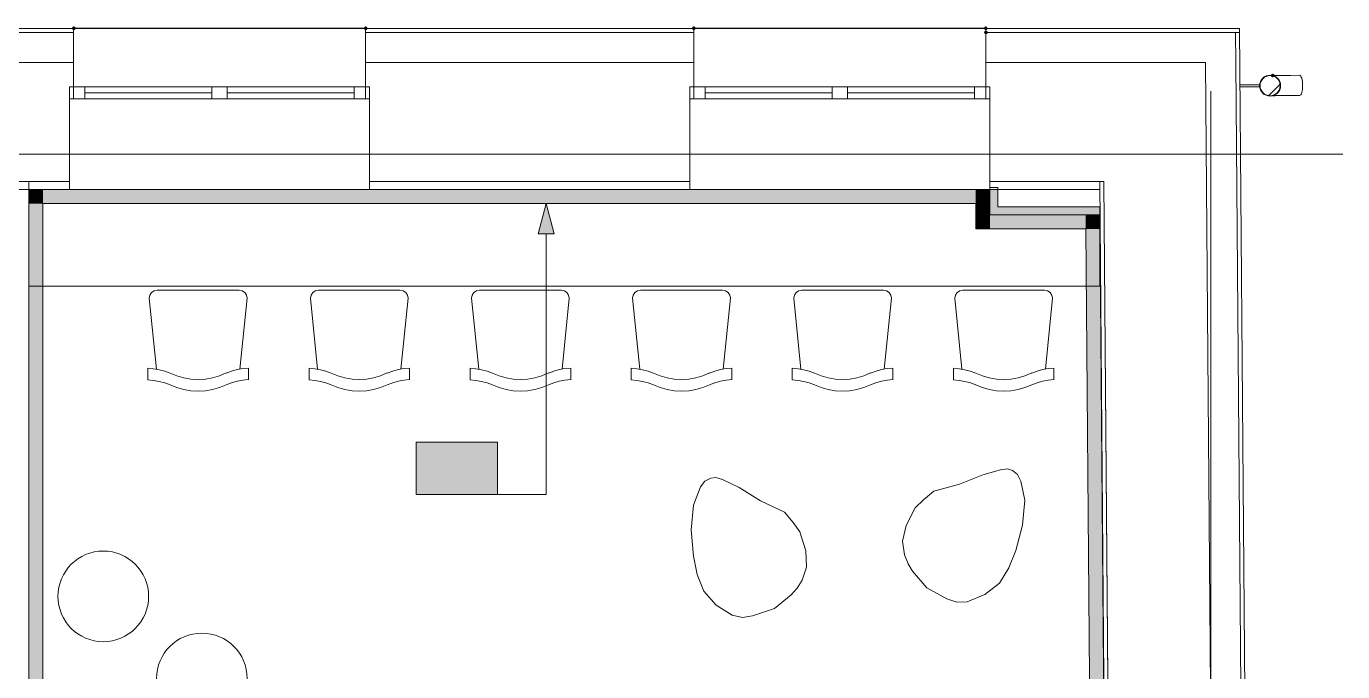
# Model space of a CAD drawing. Header units: millimetres. Extents: x 0 to 1189, y 0 to 841.
# Drawn here: x 798.4 to 863.7, y 692.7 to 724.7 of the extents above; entities that cross this region are included whole.
import ezdxf

# ---------------------------------------------------------------- set-up
doc = ezdxf.new("R2010")
doc.units = ezdxf.units.MM

msp = doc.modelspace()

# ---------------------------------------------------------------- hatches: boundary and pattern name
h = msp.add_hatch(color=7)
h.dxf.hatch_style = 2
h.paths.add_polyline_path([(800.803223, 724.619878), (800.776786, 724.68344), (800.713223, 724.709878), (800.649661, 724.68344), (800.623223, 724.619878), (800.623223, 724.609878), (800.649661, 724.546315), (800.713223, 724.519878), (800.776786, 724.546315), (800.803223, 724.609878)])
h = msp.add_hatch(color=7)
h.dxf.hatch_style = 2
h.paths.add_polyline_path([(815.303246, 724.619878), (815.276808, 724.68344), (815.213245, 724.709878), (815.149683, 724.68344), (815.123245, 724.619878), (815.123245, 724.609878), (815.149683, 724.546315), (815.213245, 724.519878), (815.276808, 724.546315), (815.303246, 724.609878)])
h = msp.add_hatch(color=7)
h.dxf.hatch_style = 2
h.paths.add_polyline_path([(831.59427, 724.619878), (831.567833, 724.68344), (831.50427, 724.709878), (831.440708, 724.68344), (831.41427, 724.619878), (831.41427, 724.609878), (831.440708, 724.546315), (831.50427, 724.519878), (831.567833, 724.546315), (831.59427, 724.609878)])
h = msp.add_hatch(color=7)
h.dxf.hatch_style = 2
h.paths.add_polyline_path([(846.090293, 724.619878), (846.063855, 724.68344), (846.000292, 724.709878), (845.93673, 724.68344), (845.910292, 724.619878), (845.910292, 724.609878), (845.93673, 724.546315), (846.000292, 724.519878), (846.063855, 724.546315), (846.090293, 724.609878)])
h = msp.add_hatch(color=7)
h.dxf.hatch_style = 2
h.paths.add_polyline_path([(846.005293, 724.499878), (845.94173, 724.47344), (845.915292, 724.409877), (845.94173, 724.346315), (846.005293, 724.319877), (846.015293, 724.319877), (846.078855, 724.346315), (846.105293, 724.409877), (846.078855, 724.47344), (846.015293, 724.499878)])
h = msp.add_hatch(color=7)
h.dxf.hatch_style = 2
h.paths.add_polyline_path([(860.249314, 722.357874), (860.185752, 722.331437), (860.159314, 722.267874), (860.185752, 722.204312), (860.249314, 722.177874), (860.262314, 722.177874), (860.325877, 722.204312), (860.352314, 722.267874), (860.325877, 722.331437), (860.262314, 722.357874)])
at = {"true_color": 0xfe847a}
h = msp.add_hatch(color=11, dxfattribs=at)
h.dxf.hatch_style = 2
h.paths.add_polyline_path([(799.182221, 715.909864), (798.48222, 715.909864), (798.48222, 716.609866)])
h = msp.add_hatch(color=11, dxfattribs=at)
h.dxf.hatch_style = 2
h.paths.add_polyline_path([(799.182221, 716.609866), (799.182221, 715.909864), (798.48222, 716.609866)])
at = {"true_color": 0xf1d696}
h = msp.add_hatch(color=41, dxfattribs=at)
h.dxf.hatch_style = 2
h.paths.add_polyline_path([(799.182221, 715.909864), (799.182221, 716.609866), (845.505292, 716.609866), (845.505292, 715.909864)])
h = msp.add_hatch(color=41, dxfattribs=at)
h.dxf.hatch_style = 2
h.paths.add_polyline_path([(845.505292, 715.909864), (845.505292, 716.609866), (846.205293, 716.609866)])
h = msp.add_hatch(color=41, dxfattribs=at)
h.dxf.hatch_style = 2
h.paths.add_polyline_path([(845.505292, 715.909864), (846.205293, 716.609866), (846.205293, 715.909864)])
h = msp.add_hatch(color=7)
h.dxf.hatch_style = 2
h.paths.add_polyline_path([(846.205293, 715.759864), (846.215293, 716.609866), (846.605293, 716.609866), (846.605293, 715.759864)])
at = {"true_color": 0xfe847a}
h = msp.add_hatch(color=11, dxfattribs=at)
h.dxf.hatch_style = 2
h.paths.add_polyline_path([(799.182221, 658.391777), (798.48222, 658.396777), (798.48222, 715.909864), (799.182221, 715.909864)])
at = {"true_color": 0x0077b0}
h = msp.add_hatch(color=144, dxfattribs=at)
h.dxf.hatch_style = 2
h.paths.add_polyline_path([(824.169259, 715.909864), (824.56926, 714.417862), (823.769259, 714.417862)])
at = {"true_color": 0xf1d696}
h = msp.add_hatch(color=41, dxfattribs=at)
h.dxf.hatch_style = 2
h.paths.add_polyline_path([(845.505292, 715.909864), (846.205293, 715.909864), (846.205293, 715.359864), (845.505292, 715.359864)])
h = msp.add_hatch(color=41, dxfattribs=at)
h.dxf.hatch_style = 2
h.paths.add_polyline_path([(846.205293, 715.359864), (845.505292, 714.659863), (845.505292, 715.359864)])
h = msp.add_hatch(color=41, dxfattribs=at)
h.dxf.hatch_style = 2
h.paths.add_polyline_path([(846.205293, 715.359864), (846.205293, 714.659863), (845.505292, 714.659863)])
h = msp.add_hatch(color=7)
h.dxf.hatch_style = 2
h.paths.add_polyline_path([(846.205293, 715.359864), (846.205293, 715.759864), (851.659301, 715.759864), (851.660301, 715.359864)])
h = msp.add_hatch(color=41, dxfattribs=at)
h.dxf.hatch_style = 2
h.paths.add_polyline_path([(846.205293, 714.659863), (846.205293, 715.359864), (850.9603, 715.359864), (850.9663, 714.659863)])
h = msp.add_hatch(color=41, dxfattribs=at)
h.dxf.hatch_style = 2
h.paths.add_polyline_path([(851.660301, 715.359864), (850.9663, 714.659863), (850.9603, 715.359864)])
h = msp.add_hatch(color=41, dxfattribs=at)
h.dxf.hatch_style = 2
h.paths.add_polyline_path([(850.9663, 714.659863), (851.655301, 715.354864), (851.666301, 714.659863)])
h = msp.add_hatch(color=41, dxfattribs=at)
h.dxf.hatch_style = 2
h.paths.add_polyline_path([(850.9663, 714.659863), (851.666301, 714.659863), (852.138302, 658.045776), (851.438301, 658.050776)])
at = {"true_color": 0xffffff}
h = msp.add_hatch(color=7, dxfattribs=at)
h.dxf.hatch_style = 2
h.paths.add_polyline_path([(817.717249, 704.066846), (821.757255, 704.066846), (821.757255, 701.478842), (817.717249, 701.478842)])
at = {"true_color": 0x0077b0}
h = msp.add_hatch(color=144, dxfattribs=at)
h.paths.add_polyline_path([(818.926428, 702.670768), (818.926428, 703.477747), (818.896938, 703.63443), (818.807916, 703.765482), (818.679276, 703.851885), (818.522938, 703.881237), (818.366462, 703.851885), (818.235204, 703.765482), (818.147767, 703.63443), (818.119448, 703.477747), (818.119448, 702.670768), (818.147767, 702.51443), (818.235204, 702.38579), (818.366462, 702.296769), (818.522938, 702.267279), (818.679276, 702.296769), (818.807916, 702.38579), (818.896938, 702.51443)])
h.paths.add_polyline_path([(819.12707, 702.670768), (819.115916, 702.550112), (819.08249, 702.438087), (819.026843, 702.335052), (818.949027, 702.241372), (818.857259, 702.164072), (818.755206, 702.109562), (818.643542, 702.077273), (818.522938, 702.066636), (818.401206, 702.077273), (818.289498, 702.109562), (818.1873, 702.164072), (818.094093, 702.241372), (818.016363, 702.335052), (817.960905, 702.438087), (817.927669, 702.550112), (817.916601, 702.670768), (817.916601, 703.477747), (817.927669, 703.59948), (817.960905, 703.711187), (818.016363, 703.813386), (818.094093, 703.906593), (818.1873, 703.984409), (818.289498, 704.040056), (818.401206, 704.073482), (818.522938, 704.084635), (818.643594, 704.073525), (818.75562, 704.0404), (818.858654, 703.985572), (818.952335, 703.909349), (819.028239, 703.815711), (819.082904, 703.712565), (819.115968, 703.599911), (819.12707, 703.477747)])
h = msp.add_hatch(color=144, dxfattribs=at)
h.dxf.hatch_style = 2
h.paths.add_polyline_path([(821.349547, 703.740126), (821.118037, 703.508615), (821.047481, 703.477747), (820.971345, 703.503034), (820.946058, 703.579171), (820.97417, 703.649727), (821.369391, 704.044948), (821.410181, 704.0743), (821.450971, 704.084635), (821.527108, 704.059073), (821.552395, 703.982661), (821.552395, 702.165304), (821.527108, 702.090545), (821.450971, 702.066636), (821.374834, 702.090545), (821.349547, 702.165304)])
h = msp.add_hatch(color=144, dxfattribs=at)
h.dxf.hatch_style = 2
h.paths.add_polyline_path([(820.439968, 702.568793), (819.632989, 702.568793), (819.556852, 702.594356), (819.531565, 702.670768), (819.556852, 702.746905), (819.632989, 702.772192), (820.439968, 702.772192), (820.516104, 702.746905), (820.541391, 702.670768), (820.516104, 702.594356)])

# ---------------------------------------------------------------- linework, layer by layer
at = {"color": 7, "lineweight": 0}
for points in [[(800.705223, 724.609878), (785.065199, 724.609878)], [(785.065199, 724.409877), (800.705223, 724.409877)], [(800.705223, 722.909875), (800.705223, 724.609878)], [(815.205245, 724.609878), (800.705223, 724.609878)], [(800.713223, 724.619878), (815.213245, 724.619878)], [(831.50527, 724.609878), (815.205245, 724.609878)], [(815.205245, 724.609878), (815.205245, 722.909875)], [(815.205245, 724.409877), (815.515246, 724.409877)], [(815.515246, 724.409877), (831.50527, 724.409877)], [(831.50427, 724.619878), (846.000292, 724.619878)], [(831.50527, 722.909875), (831.50527, 724.609878)], [(846.005293, 724.609878), (831.50527, 724.609878)], [(858.600312, 724.609878), (846.005293, 724.609878)], [(846.005293, 724.609878), (846.005293, 722.909875)], [(858.602312, 724.409877), (846.015293, 724.409877)], [(858.402311, 724.409877), (858.414311, 722.909875)], [(859.216313, 648.422761), (858.600312, 724.609878)], [(785.055199, 722.909875), (800.705223, 722.909875)], [(800.705223, 721.709873), (800.705223, 722.909875)], [(815.205245, 722.909875), (831.50527, 722.909875)], [(815.205245, 722.909875), (815.205245, 721.709873)], [(831.50527, 721.709873), (831.50527, 722.909875)], [(856.914309, 722.909875), (846.005293, 722.909875)], [(846.005293, 722.909875), (846.005293, 721.709873)], [(856.914309, 722.909875), (857.51731, 648.408761)], [(858.414311, 722.909875), (859.016312, 648.421761)], [(800.505223, 721.109872), (800.505223, 721.709873)], [(800.505223, 721.709873), (801.265224, 721.709873)], [(800.505223, 721.709873), (800.505223, 721.109872)], [(801.265224, 721.709873), (800.505223, 721.709873)], [(800.705223, 721.109872), (800.705223, 721.709873)], [(801.265224, 721.709873), (801.265224, 721.109872)], [(801.265224, 721.709873), (807.575234, 721.709873)], [(807.575234, 721.109872), (807.575234, 721.709873)], [(807.575234, 721.709873), (808.335235, 721.709873)], [(808.335235, 721.709873), (807.575234, 721.709873)], [(808.335235, 721.709873), (808.335235, 721.109872)], [(808.335235, 721.709873), (814.645245, 721.709873)], [(814.645245, 721.709873), (814.645245, 721.109872)], [(815.405246, 721.709873), (814.645245, 721.709873)], [(815.405246, 721.709873), (814.645245, 721.709873)], [(815.205245, 721.109872), (815.205245, 721.709873)], [(815.405246, 721.109872), (815.405246, 721.709873)], [(815.405246, 721.109872), (815.405246, 721.709873)], [(831.30527, 721.109872), (831.30527, 721.709873)], [(831.30527, 721.709873), (832.065271, 721.709873)], [(831.30527, 721.709873), (831.30527, 721.109872)], [(832.065271, 721.709873), (831.30527, 721.709873)], [(831.50527, 721.109872), (831.50527, 721.709873)], [(832.065271, 721.709873), (832.065271, 721.109872)], [(832.065271, 721.709873), (838.375281, 721.709873)], [(838.375281, 721.109872), (838.375281, 721.709873)], [(838.375281, 721.709873), (839.135282, 721.709873)], [(839.135282, 721.709873), (838.375281, 721.709873)], [(839.135282, 721.709873), (839.135282, 721.109872)], [(839.135282, 721.709873), (845.445292, 721.709873)], [(845.445292, 721.709873), (845.445292, 721.109872)], [(846.205293, 721.709873), (845.445292, 721.709873)], [(846.205293, 721.709873), (845.445292, 721.709873)], [(846.005293, 721.109872), (846.005293, 721.709873)], [(846.205293, 721.109872), (846.205293, 721.709873)], [(846.205293, 721.109872), (846.205293, 721.709873)], [(859.614313, 721.812873), (858.623312, 721.804873)], [(858.624312, 721.704873), (859.615313, 721.712873)], [(859.603313, 721.762873), (859.613886, 721.871905), (859.644204, 721.969624), (859.692171, 722.057968), (859.755689, 722.134874), (859.832659, 722.19828), (859.920986, 722.246124), (860.01857, 722.276343), (860.123314, 722.286874), (860.227689, 722.276435), (860.324939, 722.246484), (860.413002, 722.199071), (860.489815, 722.136249), (860.553315, 722.060067), (860.60144, 721.972577), (860.632127, 721.875829), (860.643315, 721.771873)], [(860.643315, 721.771873), (860.632743, 721.662129), (860.602424, 721.564545), (860.554457, 721.476219), (860.49094, 721.399248), (860.413969, 721.33573), (860.325643, 721.287763), (860.228058, 721.257445), (860.123314, 721.246873), (860.019267, 721.257355), (859.922251, 721.28742), (859.834329, 721.334992), (859.757564, 721.397998), (859.694017, 721.474363), (859.645751, 721.562014), (859.614829, 721.658875), (859.603313, 721.762873)], [(859.623313, 721.762873), (859.633477, 721.8676), (859.662626, 721.961436), (859.708743, 722.046366), (859.769814, 722.120374), (859.843821, 722.181444), (859.928751, 722.227562), (860.022587, 722.25671), (860.123314, 722.266874), (860.223672, 722.256841), (860.317174, 722.228046), (860.40184, 722.182446), (860.47569, 722.121999), (860.536742, 722.048661), (860.583018, 721.964389), (860.612536, 721.871141), (860.623315, 721.770873)], [(860.623315, 721.770873), (860.613151, 721.666147), (860.584002, 721.572311), (860.537885, 721.487381), (860.476815, 721.413373), (860.402807, 721.352302), (860.317877, 721.306185), (860.224041, 721.277037), (860.123314, 721.266873), (860.023285, 721.276947), (859.930017, 721.305841), (859.845491, 721.351564), (859.771689, 721.412123), (859.710589, 721.485525), (859.664173, 721.569779), (859.634421, 721.662893), (859.623313, 721.762873)], [(860.064314, 721.278873), (860.610315, 721.825873)], [(860.262314, 722.267874), (860.289314, 722.268874)], [(860.289314, 722.268874), (860.318314, 722.268874)], [(860.318314, 722.268874), (860.348314, 722.268874)], [(860.348314, 722.268874), (860.381314, 722.268874)], [(860.381314, 722.268874), (860.416315, 722.269874)], [(860.416315, 722.269874), (860.453315, 722.269874)], [(860.453315, 722.269874), (860.492315, 722.269874)], [(860.492315, 722.269874), (860.532315, 722.270874)], [(860.532315, 722.270874), (860.574315, 722.270874)], [(860.574315, 722.270874), (860.618315, 722.270874)], [(860.618315, 722.270874), (860.664315, 722.271874)], [(860.664315, 722.271874), (860.711315, 722.271874)], [(860.711315, 722.271874), (860.759315, 722.271874)], [(860.759315, 722.271874), (860.809315, 722.272874)], [(860.809315, 722.272874), (860.860315, 722.272874)], [(860.860315, 722.272874), (860.912315, 722.273874)], [(860.912315, 722.273874), (860.966315, 722.273874)], [(860.966315, 722.273874), (861.020315, 722.274874)], [(861.020315, 722.274874), (861.076316, 722.274874)], [(861.076316, 722.274874), (861.132316, 722.274874)], [(861.132316, 722.274874), (861.156316, 722.275874)], [(861.581316, 722.278874), (861.156316, 722.275874)], [(861.581303, 722.27863), (861.612406, 722.268717), (861.641541, 722.239803), (861.668072, 722.193899), (861.69136, 722.133015), (861.710768, 722.059162), (861.72566, 721.974349), (861.735397, 721.880589), (861.739342, 721.779891)], [(861.739342, 721.779891), (861.737026, 721.679142), (861.728807, 721.585237), (861.715289, 721.500195), (861.697078, 721.426037), (861.674777, 721.364784), (861.648993, 721.318457), (861.620329, 721.289076), (861.589391, 721.278661)], [(800.505223, 717.009866), (800.505223, 721.109872)], [(801.265224, 721.109872), (800.505223, 721.109872)], [(800.505223, 721.109872), (801.265224, 721.109872)], [(801.265224, 721.409873), (807.575234, 721.409873)], [(807.575234, 721.109872), (801.265224, 721.109872)], [(808.335235, 721.109872), (807.575234, 721.109872)], [(807.575234, 721.109872), (808.335235, 721.109872)], [(808.335235, 721.409873), (814.645245, 721.409873)], [(814.645245, 721.109872), (808.335235, 721.109872)], [(814.645245, 721.109872), (815.405246, 721.109872)], [(814.645245, 721.109872), (815.405246, 721.109872)], [(815.405246, 721.109872), (815.405246, 717.009866)], [(831.30527, 717.009866), (831.30527, 721.109872)], [(832.065271, 721.109872), (831.30527, 721.109872)], [(831.30527, 721.109872), (832.065271, 721.109872)], [(832.065271, 721.409873), (838.375281, 721.409873)], [(838.375281, 721.109872), (832.065271, 721.109872)], [(839.135282, 721.109872), (838.375281, 721.109872)], [(838.375281, 721.109872), (839.135282, 721.109872)], [(839.135282, 721.409873), (845.445292, 721.409873)], [(845.445292, 721.109872), (839.135282, 721.109872)], [(845.445292, 721.109872), (846.205293, 721.109872)], [(845.445292, 721.109872), (846.205293, 721.109872)], [(846.205293, 721.109872), (846.205293, 717.009866)], [(857.17331, 251.095154), (857.17331, 721.485873)], [(860.281314, 721.268873), (860.258314, 721.267873)], [(860.309314, 721.268873), (860.281314, 721.268873)], [(860.338314, 721.268873), (860.309314, 721.268873)], [(860.370314, 721.268873), (860.338314, 721.268873)], [(860.404315, 721.269873), (860.370314, 721.268873)], [(860.439315, 721.269873), (860.404315, 721.269873)], [(860.477315, 721.269873), (860.439315, 721.269873)], [(860.516315, 721.269873), (860.477315, 721.269873)], [(860.557315, 721.270873), (860.516315, 721.269873)], [(860.600315, 721.270873), (860.557315, 721.270873)], [(860.645315, 721.271873), (860.600315, 721.270873)], [(860.691315, 721.271873), (860.645315, 721.271873)], [(860.739315, 721.271873), (860.691315, 721.271873)], [(860.788315, 721.272873), (860.739315, 721.271873)], [(860.838315, 721.272873), (860.788315, 721.272873)], [(860.890315, 721.272873), (860.838315, 721.272873)], [(860.942315, 721.273873), (860.890315, 721.272873)], [(860.996315, 721.273873), (860.942315, 721.273873)], [(861.051315, 721.274873), (860.996315, 721.273873)], [(861.107316, 721.274873), (861.051315, 721.274873)], [(861.164316, 721.275873), (861.107316, 721.274873)], [(861.164316, 721.275873), (861.589316, 721.278873)], [(198.085303, 718.371868), (863.72632, 718.371868)], [(800.505223, 717.009866), (785.2552, 717.009866)], [(794.082213, 716.609866), (800.505223, 716.609866)], [(798.48222, 657.528775), (798.48222, 717.009866)], [(798.48222, 716.609866), (798.48222, 715.909864)], [(845.505292, 716.609866), (798.48222, 716.609866)], [(800.505223, 716.609866), (800.505223, 717.009866)], [(831.30527, 717.009866), (815.405246, 717.009866)], [(815.405246, 717.009866), (815.405246, 716.609866)], [(815.405246, 716.609866), (831.30527, 716.609866)], [(831.30527, 716.609866), (831.30527, 717.009866)], [(846.205293, 716.609866), (845.505292, 716.609866)], [(846.205293, 717.009866), (851.862301, 717.009866)], [(846.205293, 716.709866), (846.205293, 717.009866)], [(846.205293, 716.709866), (846.205293, 716.609866)], [(846.605293, 716.709866), (846.205293, 716.709866)], [(846.205293, 716.609866), (851.659301, 716.609866)], [(846.205293, 716.609866), (846.205293, 715.359864)], [(846.205293, 715.359864), (846.205293, 716.609866)], [(846.605293, 715.759864), (846.605293, 716.709866)], [(851.659301, 716.609866), (851.659301, 717.009866)], [(851.862301, 717.009866), (851.662301, 717.008866)], [(851.662301, 717.008866), (852.144302, 657.345775)], [(851.862301, 717.009866), (852.346302, 657.138775)], [(852.344302, 657.347775), (851.862301, 717.009866)], [(798.48222, 715.909864), (798.48222, 657.696776)], [(799.182221, 715.909864), (845.505292, 715.909864)], [(799.182221, 658.391777), (799.182221, 715.909864)], [(845.505292, 715.909864), (845.505292, 715.359864)], [(845.505292, 714.659863), (845.505292, 715.359864)], [(846.205293, 715.359864), (851.660301, 715.359864)], [(850.9603, 715.359864), (846.205293, 715.359864)], [(851.660301, 715.759864), (846.605293, 715.759864)], [(851.660301, 715.359864), (850.9603, 715.359864)], [(851.659301, 711.809858), (851.659301, 715.359864)], [(851.660301, 715.359864), (851.660301, 715.759864)], [(852.138302, 658.045776), (851.660301, 715.359864)], [(845.505292, 714.659863), (850.9663, 714.659863)], [(850.9663, 714.659863), (851.438301, 658.050776)], [(798.48222, 711.809858), (851.659301, 711.809858)]]:
    msp.add_lwpolyline(points, dxfattribs=at)
at = {"color": 144, "lineweight": 0, "true_color": 0x0077b0}
for points in [[(824.169259, 715.909864), (823.769259, 714.417862)], [(824.169259, 715.909864), (824.56926, 714.417862)], [(824.56926, 714.417862), (823.769259, 714.417862)], [(824.169259, 714.417862), (824.169259, 701.478842)], [(817.717249, 704.066846), (821.757255, 704.066846)], [(817.717249, 701.478842), (817.717249, 704.066846)], [(821.757255, 704.066846), (821.757255, 701.478842)], [(821.757255, 701.478842), (817.717249, 701.478842)], [(824.169259, 701.478842), (821.757255, 701.478842)]]:
    msp.add_lwpolyline(points, dxfattribs=at)
at = {"color": 253, "lineweight": 0, "true_color": 0x999999}
for points in [[(804.465229, 711.214857), (804.496448, 711.368545), (804.581479, 711.494108), (804.707386, 711.578795), (804.86123, 711.609858)], [(804.86123, 711.609858), (808.922236, 711.609858)], [(808.922236, 711.609858), (809.07608, 711.578795), (809.201986, 711.494108), (809.287018, 711.368545), (809.318236, 711.214857)], [(812.465241, 711.214857), (812.49646, 711.368545), (812.581491, 711.494108), (812.707398, 711.578795), (812.861242, 711.609858)], [(812.861242, 711.609858), (816.922248, 711.609858)], [(816.922248, 711.609858), (817.076092, 711.578795), (817.201999, 711.494108), (817.28703, 711.368545), (817.318249, 711.214857)], [(820.465253, 711.214857), (820.496472, 711.368545), (820.581504, 711.494108), (820.70741, 711.578795), (820.861254, 711.609858)], [(820.861254, 711.609858), (824.92226, 711.609858)], [(824.92226, 711.609858), (825.076104, 711.578795), (825.202011, 711.494108), (825.287042, 711.368545), (825.318261, 711.214857)], [(828.465266, 711.214857), (828.496485, 711.368545), (828.581516, 711.494108), (828.707422, 711.578795), (828.861266, 711.609858)], [(828.861266, 711.609858), (832.922273, 711.609858)], [(832.922273, 711.609858), (833.076117, 711.578795), (833.202023, 711.494108), (833.287054, 711.368545), (833.318273, 711.214857)], [(836.465278, 711.214857), (836.496497, 711.368545), (836.581528, 711.494108), (836.707435, 711.578795), (836.861279, 711.609858)], [(836.861279, 711.609858), (840.922285, 711.609858)], [(840.922285, 711.609858), (841.076129, 711.578795), (841.202035, 711.494108), (841.287067, 711.368545), (841.318285, 711.214857)], [(844.46529, 711.214857), (844.496509, 711.368545), (844.58154, 711.494108), (844.707447, 711.578795), (844.861291, 711.609858)], [(844.861291, 711.609858), (848.922297, 711.609858)], [(848.922297, 711.609858), (849.076141, 711.578795), (849.202047, 711.494108), (849.287079, 711.368545), (849.318298, 711.214857)], [(804.82123, 707.701852), (804.465229, 711.214857)], [(808.962236, 707.701852), (809.318236, 711.214857)], [(812.821242, 707.701852), (812.465241, 711.214857)], [(816.962248, 707.701852), (817.318249, 711.214857)], [(820.821254, 707.701852), (820.465253, 711.214857)], [(824.96226, 707.701852), (825.318261, 711.214857)], [(828.821266, 707.701852), (828.465266, 711.214857)], [(832.962273, 707.701852), (833.318273, 711.214857)], [(836.821278, 707.701852), (836.465278, 711.214857)], [(840.962285, 707.701852), (841.318285, 711.214857)], [(844.821291, 707.701852), (844.46529, 711.214857)], [(848.962297, 707.701852), (849.318298, 711.214857)], [(804.396229, 707.740852), (804.679979, 707.718227), (804.95998, 707.670102), (805.234355, 707.596852), (805.501231, 707.498852)], [(804.396229, 707.165851), (804.396229, 707.740852)], [(806.891233, 707.181851), (806.532154, 707.202554), (806.178607, 707.262726), (805.833872, 707.361711), (805.501231, 707.498852)], [(808.284235, 707.506852), (807.950422, 707.370289), (807.604984, 707.270101), (807.250921, 707.207039), (806.891233, 707.181851)], [(808.284235, 707.503852), (808.551532, 707.601867), (808.825861, 707.675227), (809.105627, 707.723649), (809.389237, 707.746852)], [(809.389237, 707.746852), (809.389237, 707.168851)], [(812.396241, 707.740852), (812.679992, 707.718227), (812.959992, 707.670102), (813.234367, 707.596852), (813.501243, 707.498852)], [(812.396241, 707.165851), (812.396241, 707.740852)], [(814.891245, 707.181851), (814.532166, 707.202554), (814.178619, 707.262726), (813.833884, 707.361711), (813.501243, 707.498852)], [(816.284247, 707.506852), (815.950434, 707.370289), (815.604996, 707.270101), (815.250933, 707.207039), (814.891245, 707.181851)], [(816.284247, 707.503852), (816.551544, 707.601867), (816.825873, 707.675227), (817.105639, 707.723649), (817.389249, 707.746852)], [(817.389249, 707.746852), (817.389249, 707.168851)], [(820.396253, 707.740852), (820.680004, 707.718227), (820.960004, 707.670102), (821.23438, 707.596852), (821.501255, 707.498852)], [(820.396253, 707.165851), (820.396253, 707.740852)], [(822.891257, 707.181851), (822.532179, 707.202554), (822.178631, 707.262726), (821.833896, 707.361711), (821.501255, 707.498852)], [(824.284259, 707.506852), (823.950446, 707.370289), (823.605008, 707.270101), (823.250945, 707.207039), (822.891257, 707.181851)], [(824.284259, 707.503852), (824.551557, 707.601867), (824.825885, 707.675227), (825.105651, 707.723649), (825.389261, 707.746852)], [(825.389261, 707.746852), (825.389261, 707.168851)], [(828.396266, 707.740852), (828.680016, 707.718227), (828.960016, 707.670102), (829.234392, 707.596852), (829.501267, 707.498852)], [(828.396266, 707.165851), (828.396266, 707.740852)], [(830.891269, 707.181851), (830.532191, 707.202554), (830.178643, 707.262726), (829.833908, 707.361711), (829.501267, 707.498852)], [(832.284272, 707.506852), (831.950459, 707.370289), (831.605021, 707.270101), (831.250957, 707.207039), (830.891269, 707.181851)], [(832.284272, 707.503852), (832.551569, 707.601867), (832.825897, 707.675227), (833.105663, 707.723649), (833.389273, 707.746852)], [(833.389273, 707.746852), (833.389273, 707.168851)], [(836.396278, 707.740852), (836.680028, 707.718227), (836.960029, 707.670102), (837.234404, 707.596852), (837.50128, 707.498852)], [(836.396278, 707.165851), (836.396278, 707.740852)], [(838.891282, 707.181851), (838.532203, 707.202554), (838.178656, 707.262726), (837.833921, 707.361711), (837.50128, 707.498852)], [(840.284284, 707.506852), (839.950471, 707.370289), (839.605033, 707.270101), (839.25097, 707.207039), (838.891282, 707.181851)], [(840.284284, 707.503852), (840.551581, 707.601867), (840.82591, 707.675227), (841.105676, 707.723649), (841.389285, 707.746852)], [(841.389285, 707.746852), (841.389285, 707.168851)], [(844.39629, 707.740852), (844.68004, 707.718227), (844.960041, 707.670102), (845.234416, 707.596852), (845.501292, 707.498852)], [(844.39629, 707.165851), (844.39629, 707.740852)], [(846.891294, 707.181851), (846.532215, 707.202554), (846.178668, 707.262726), (845.833933, 707.361711), (845.501292, 707.498852)], [(848.284296, 707.506852), (847.950483, 707.370289), (847.605045, 707.270101), (847.250982, 707.207039), (846.891294, 707.181851)], [(848.284296, 707.503852), (848.551593, 707.601867), (848.825922, 707.675227), (849.105688, 707.723649), (849.389298, 707.746852)], [(849.389298, 707.746852), (849.389298, 707.168851)], [(804.396229, 707.160851), (804.680714, 707.138601), (804.961355, 707.090101), (805.236183, 707.015726), (805.503231, 706.915851)], [(806.890233, 706.60085), (806.531154, 706.621553), (806.177607, 706.681725), (805.832872, 706.78071), (805.500231, 706.917851)], [(808.283235, 706.917851), (807.949844, 706.78071), (807.604359, 706.681725), (807.250061, 706.621553), (806.890233, 706.60085)], [(808.284235, 706.918851), (808.550735, 707.023179), (808.825486, 707.101726), (809.106611, 707.153835), (809.392237, 707.178851)], [(812.396241, 707.160851), (812.680726, 707.138601), (812.961367, 707.090101), (813.236196, 707.015726), (813.503243, 706.915851)], [(814.890245, 706.60085), (814.531166, 706.621553), (814.177619, 706.681725), (813.832884, 706.78071), (813.500243, 706.917851)], [(816.283247, 706.917851), (815.949856, 706.78071), (815.604371, 706.681725), (815.250074, 706.621553), (814.890245, 706.60085)], [(816.284247, 706.918851), (816.550748, 707.023179), (816.825498, 707.101726), (817.106623, 707.153835), (817.392249, 707.178851)], [(820.396253, 707.160851), (820.680738, 707.138601), (820.961379, 707.090101), (821.236208, 707.015726), (821.503255, 706.915851)], [(822.890257, 706.60085), (822.531179, 706.621553), (822.177631, 706.681725), (821.832896, 706.78071), (821.500255, 706.917851)], [(824.283259, 706.917851), (823.949868, 706.78071), (823.604383, 706.681725), (823.250086, 706.621553), (822.890257, 706.60085)], [(824.284259, 706.918851), (824.55076, 707.023179), (824.82551, 707.101726), (825.106636, 707.153835), (825.392261, 707.178851)], [(828.396266, 707.160851), (828.68075, 707.138601), (828.961391, 707.090101), (829.23622, 707.015726), (829.503267, 706.915851)], [(830.890269, 706.60085), (830.531191, 706.621553), (830.177643, 706.681725), (829.832908, 706.78071), (829.500267, 706.917851)], [(832.283272, 706.917851), (831.94988, 706.78071), (831.604396, 706.681725), (831.250098, 706.621553), (830.890269, 706.60085)], [(832.284272, 706.918851), (832.550772, 707.023179), (832.825522, 707.101726), (833.106648, 707.153835), (833.392273, 707.178851)], [(836.396278, 707.160851), (836.680763, 707.138601), (836.961404, 707.090101), (837.236232, 707.015726), (837.50328, 706.915851)], [(838.890282, 706.60085), (838.531203, 706.621553), (838.177656, 706.681725), (837.832921, 706.78071), (837.50028, 706.917851)], [(840.283284, 706.917851), (839.949893, 706.78071), (839.604408, 706.681725), (839.25011, 706.621553), (838.890282, 706.60085)], [(840.284284, 706.918851), (840.550784, 707.023179), (840.825535, 707.101726), (841.10666, 707.153835), (841.392285, 707.178851)], [(844.39629, 707.160851), (844.680775, 707.138601), (844.961416, 707.090101), (845.236244, 707.015726), (845.503292, 706.915851)], [(846.890294, 706.60085), (846.531215, 706.621553), (846.177668, 706.681725), (845.832933, 706.78071), (845.500292, 706.917851)], [(848.283296, 706.917851), (847.949905, 706.78071), (847.60442, 706.681725), (847.250123, 706.621553), (846.890294, 706.60085)], [(848.284296, 706.918851), (848.550796, 707.023179), (848.825547, 707.101726), (849.106672, 707.153835), (849.392298, 707.178851)], [(847.081294, 702.740844), (846.741294, 702.691844)], [(847.324295, 702.659844), (847.081294, 702.740844)], [(831.842271, 701.852843), (832.059271, 702.142843)], [(832.059271, 702.142843), (832.349272, 702.287844)], [(832.349272, 702.287844), (832.602272, 702.324844)], [(832.602272, 702.324844), (832.928273, 702.216844)], [(832.928273, 702.216844), (833.762274, 701.818843)], [(845.850292, 702.447844), (844.701291, 701.993843)], [(846.741294, 702.691844), (845.850292, 702.447844)], [(847.583295, 702.465844), (847.324295, 702.659844)], [(847.745295, 702.141843), (847.583295, 702.465844)], [(847.941295, 701.186842), (847.745295, 702.141843)], [(831.48227, 700.946842), (831.842271, 701.852843)], [(833.762274, 701.818843), (834.813275, 701.168842)], [(843.421289, 701.636843), (842.903288, 701.214842)], [(844.701291, 701.993843), (843.421289, 701.636843)], [(831.37527, 699.71584), (831.48227, 700.946842)], [(834.813275, 701.168842), (836.009277, 700.590841)], [(842.499287, 700.809841), (842.046286, 699.93484)], [(842.903288, 701.214842), (842.499287, 700.809841)], [(847.828295, 699.95584), (847.941295, 701.186842)], [(836.009277, 700.590841), (836.444278, 700.08484)], [(831.48527, 698.411838), (831.37527, 699.71584)], [(836.444278, 700.08484), (836.771278, 699.61384)], [(836.771278, 699.61384), (837.062279, 698.672838)], [(842.046286, 699.93484), (841.868286, 699.156839)], [(847.489295, 698.691838), (847.828295, 699.95584)], [(841.868286, 699.156839), (841.966286, 698.476838)], [(831.667271, 697.506836), (831.48527, 698.411838)], [(837.062279, 698.672838), (837.099279, 697.875837)], [(841.966286, 698.476838), (842.145287, 698.039837)], [(847.149294, 697.832837), (847.489295, 698.691838)], [(831.994271, 696.673835), (831.667271, 697.506836)], [(837.099279, 697.875837), (836.883279, 697.223836)], [(842.145287, 698.039837), (842.372287, 697.667837)], [(842.372287, 697.667837), (843.069288, 696.841835)], [(846.680294, 697.071836), (847.149294, 697.832837)], [(836.883279, 697.223836), (836.630278, 696.824835)], [(843.069288, 696.841835), (844.07329, 696.291834)], [(845.952292, 696.503835), (846.680294, 697.071836)], [(832.611272, 695.986834), (831.994271, 696.673835)], [(836.340278, 696.498835), (835.508276, 695.809834)], [(836.630278, 696.824835), (836.340278, 696.498835)], [(844.07329, 696.291834), (844.55929, 696.130834)], [(845.078291, 696.146834), (845.952292, 696.503835)], [(833.408273, 695.480833), (832.611272, 695.986834)], [(835.508276, 695.809834), (834.422275, 695.445833)], [(844.55929, 696.130834), (845.078291, 696.146834)], [(833.915274, 695.372833), (833.408273, 695.480833)], [(834.422275, 695.445833), (833.915274, 695.372833)]]:
    msp.add_lwpolyline(points, dxfattribs=at)
for centre in [(802.179226, 696.419835), (807.074233, 692.343828)]:
    msp.add_circle(centre, 2.250003, dxfattribs=at)

doc.saveas('drawing.dxf')
